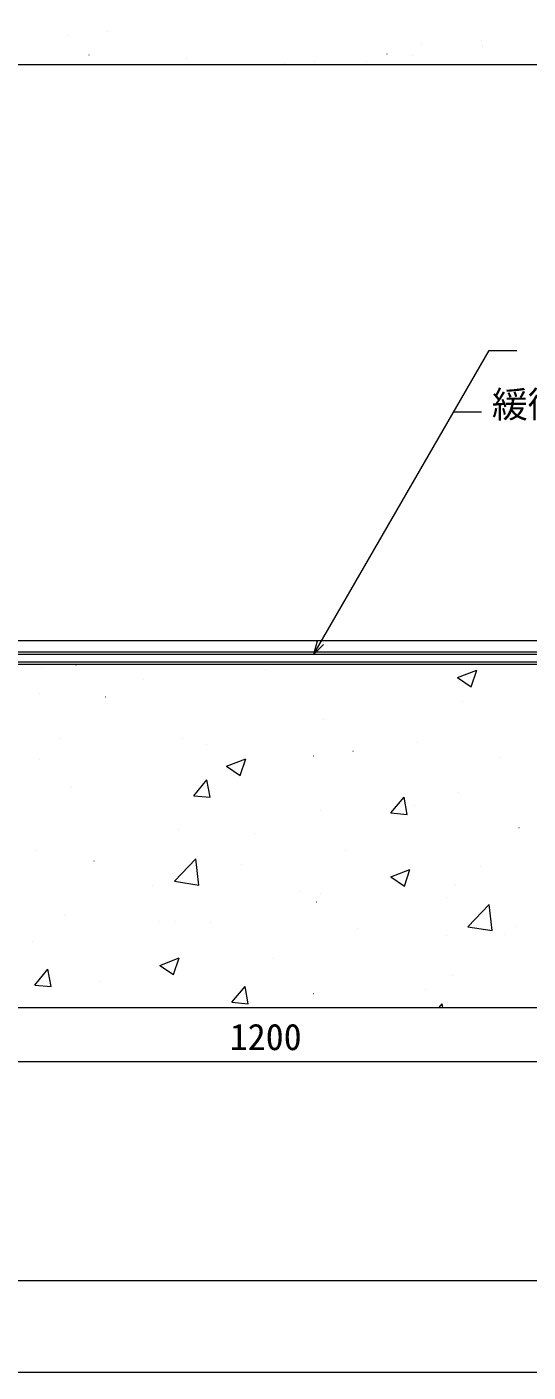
# Model space of a CAD drawing. Units: millimetres, scale not verified. Extents: x -840 to 840, y -594 to 594.
# Drawn here: x -157 to 62, y -594 to -6 of the extents above; entities that cross this region are included whole.
import ezdxf
from ezdxf.enums import TextEntityAlignment as Align

# ---------------------------------------------------------------- set-up
doc = ezdxf.new("R2010")
doc.units = ezdxf.units.MM
doc.header["$LTSCALE"] = 2
for name, color, linetype, lineweight in [('0-0_寸法線', 7, 'Continuous', 9), ('0-1_文字', 5, 'Continuous', 9), ('0-2_躯体', 134, 'Continuous', 9), ('0-3_輪郭線', 2, 'Continuous', 9), ('0-4_図面枠', 7, 'Continuous', 9), ('0-8_緩衝フォーム', 7, 'Continuous', 9), ('0-9_IBｼｰﾄ', 7, 'Continuous', 9)]:
    doc.layers.add(name, color=color, linetype=linetype, lineweight=lineweight)
doc.styles.add('ＭＳ ゴシック', font='')
doc.styles.get('ＭＳ ゴシック').set_extended_font_data('MS Gothic')

msp = doc.modelspace()

# ---------------------------------------------------------------- linework, layer by layer
at = {"layer": '0-0_寸法線'}
for p, q in [((29.293, -174.381), (41.293, -174.381)), ((-345.559, -458.252), (240.441, -458.252))]:
    msp.add_line(p, q, dxfattribs=at)
for points in [[(-31.887, -280.351), (44.69, -147.712), (56.69, -147.712)], [(-27.645, -276.108), (-31.887, -280.351), (-30.335, -274.555)]]:
    msp.add_lwpolyline(points, dxfattribs=at)
at = {"layer": '0-2_躯体'}
for p, q in [((-139.038, -9.873), (-139.018, -9.873)), ((-122.023, -8.085), (-122.003, -8.085)), ((15.156, -13.352), (15.176, -13.352)), ((41.113, -12.331), (41.133, -12.331)), ((41.616, -14.872), (41.636, -14.872)), ((-130.083, -18.474), (-130.063, -18.474)), ((-123.436, -22.709), (-123.416, -22.709)), ((-123.436, -22.709), (-123.416, -22.709)), ((-87.377, -20.279), (-87.357, -20.279)), ((-83.562, -22.709), (-83.542, -22.709)), ((-83.562, -22.709), (-83.542, -22.709)), ((-44.671, -22.083), (-44.651, -22.083)), ((-43.689, -22.709), (-43.669, -22.709)), ((-43.689, -22.709), (-43.669, -22.709)), ((-31.499, -21.36), (-31.479, -21.36)), ((-30.027, -22.709), (-30.007, -22.709)), ((-30.027, -22.709), (-30.007, -22.709)), ((-8.71, -21.497), (-8.69, -21.497)), ((0.039, -17.964), (0.059, -17.964)), ((11.318, -18.861), (11.338, -18.861)), ((25.368, -22.709), (25.388, -22.709)), ((25.368, -22.709), (25.388, -22.709)), ((-150.226, -286.202), (-150.206, -286.202)), ((-136.098, -284.684), (-135.638, -284.994)), ((-135.638, -284.994), (-135.534, -284.684)), ((-52.973, -287.028), (-52.953, -287.028)), ((30.848, -290.578), (39.251, -287.353)), ((36.817, -294.604), (39.251, -287.353)), ((-106.241, -291.358), (-106.221, -291.358)), ((30.848, -290.578), (36.817, -294.604)), ((-151.689, -297.341), (-151.669, -297.341)), ((-122.955, -299.04), (-122.935, -299.04)), ((32.866, -301.02), (32.886, -301.02)), ((-27.747, -308.703), (-27.727, -308.703)), ((-142.92, -317.281), (-142.9, -317.281)), ((-89.359, -317.152), (-89.339, -317.152)), ((-78.861, -319.987), (-78.841, -319.987)), ((-14.802, -322.694), (-14.782, -322.694)), ((13.465, -318.772), (13.485, -318.772)), ((-151.685, -326.149), (-151.665, -326.149)), ((-69.978, -329.282), (-61.576, -326.057)), ((-64.009, -333.308), (-61.576, -326.057)), ((-62.023, -328.71), (-62.003, -328.71)), ((-31.983, -324.755), (-31.963, -324.755)), ((49.256, -325.4), (49.276, -325.4)), ((-69.978, -329.282), (-64.009, -333.308)), ((-137.809, -338.687), (-137.789, -338.687)), ((-84.349, -342.159), (-78.564, -335.264)), ((-77.176, -342.786), (-78.564, -335.264)), ((-84.349, -342.159), (-77.176, -342.786)), ((1.722, -349.689), (7.508, -342.795)), ((8.895, -350.317), (7.508, -342.795)), ((12.055, -346.615), (12.075, -346.615)), ((31.407, -340.968), (31.427, -340.968)), ((-29.206, -348.65), (-29.186, -348.65)), ((1.722, -349.689), (8.895, -350.317)), ((-90.818, -357.099), (-90.798, -357.099)), ((57.683, -356.124), (57.703, -356.124)), ((-57.927, -358.627), (-57.907, -358.627)), ((-153.145, -366.096), (-153.125, -366.096)), ((-92.739, -379.537), (-83.393, -369.796)), ((-82.067, -381.193), (-83.393, -369.796)), ((-18.103, -366.101), (-18.083, -366.101)), ((-127.91, -370.64), (-127.89, -370.64)), ((-93.592, -376.039), (-93.572, -376.039)), ((-63.551, -372.084), (-63.531, -372.084)), ((1.651, -377.596), (10.053, -374.371)), ((7.62, -381.622), (10.053, -374.371)), ((40.809, -372.963), (40.829, -372.963)), ((-102.229, -381.307), (-102.209, -381.307)), ((-92.739, -379.537), (-82.067, -381.193)), ((1.651, -377.596), (7.62, -381.622)), ((29.948, -380.915), (29.968, -380.915)), ((-38.17, -384.013), (-38.15, -384.013)), ((-29.173, -384.975), (-29.153, -384.975)), ((25.888, -386.72), (25.908, -386.72)), ((-30.665, -388.597), (-30.645, -388.597)), ((35.329, -399.4), (44.676, -389.659)), ((46.002, -401.055), (44.676, -389.659)), ((-140.986, -394.719), (-140.966, -394.719)), ((-99.156, -396.988), (-99.136, -396.988)), ((-92.277, -397.047), (-92.257, -397.047)), ((-76.927, -397.426), (-76.907, -397.426)), ((35.329, -399.4), (46.002, -401.055)), ((56.155, -399.498), (56.175, -399.498)), ((-12.869, -400.132), (-12.849, -400.132)), ((26.115, -403.453), (26.135, -403.453)), ((51.19, -402.839), (51.21, -402.839)), ((-154.604, -406.044), (-154.584, -406.044)), ((-99.176, -416.3), (-90.774, -413.075)), ((-99.176, -416.3), (-93.207, -420.326)), ((-93.207, -420.326), (-90.774, -413.075)), ((-49.671, -413.43), (-49.651, -413.43)), ((-153.77, -424.892), (-147.985, -417.997)), ((-146.597, -425.519), (-147.985, -417.997)), ((-95.119, -419.414), (-95.099, -419.414)), ((28.489, -420.862), (28.509, -420.862)), ((-153.77, -424.892), (-146.597, -425.519)), ((-125.16, -423.369), (-125.14, -423.369)), ((-67.699, -432.422), (-61.914, -425.527)), ((-60.526, -433.049), (-61.914, -425.527)), ((-32.124, -428.545), (-32.104, -428.545)), ((16.656, -426.97), (16.676, -426.97)), ((-67.699, -432.422), (-60.526, -433.049)), ((22.793, -434.684), (24.158, -433.058)), ((24.458, -434.684), (24.158, -433.058))]:
    msp.add_line(p, q, dxfattribs=at)
at = {"layer": '0-2_躯体', "color": 7}
for p, q in [((-557.664, -22.709), (358.336, -22.709)), ((-592.559, -284.684), (487.441, -284.684)), ((-592.559, -434.684), (487.441, -434.684))]:
    msp.add_line(p, q, dxfattribs=at)
at = {"layer": '0-3_輪郭線'}
msp.add_lwpolyline([(800, 554), (-800, 554), (-800, -554), (800, -554)], close=True, dxfattribs=at)
at = {"layer": '0-4_図面枠'}
msp.add_lwpolyline([(840, -594), (840, 594), (-840, 594), (-840, -594)], close=True, dxfattribs=at)
at = {"layer": '0-8_緩衝フォーム'}
for p, q in [((-592.559, -280.351), (487.441, -280.351)), ((-592.559, -283.684), (487.441, -283.684))]:
    msp.add_line(p, q, dxfattribs=at)
at = {"layer": '0-9_IBｼｰﾄ'}
for p, q in [((-299.051, -274.351), (203.99, -274.351)), ((-300.391, -279.351), (205.33, -279.351))]:
    msp.add_line(p, q, dxfattribs=at)

# ---------------------------------------------------------------- texts
at = {"layer": '0-0_寸法線', "style": 'ＭＳ ゴシック'}
msp.add_text('1200', height=11.54, dxfattribs=at).set_placement((-68.615, -456.778), align=Align.BOTTOM_LEFT)
at = {"layer": '0-1_文字', "color": 7, "style": 'ＭＳ ゴシック'}
msp.add_text('緩衝フォーム', height=11.54, dxfattribs=at).set_placement((45.834, -180.44), align=Align.BOTTOM_LEFT)

doc.saveas('drawing.dxf')
